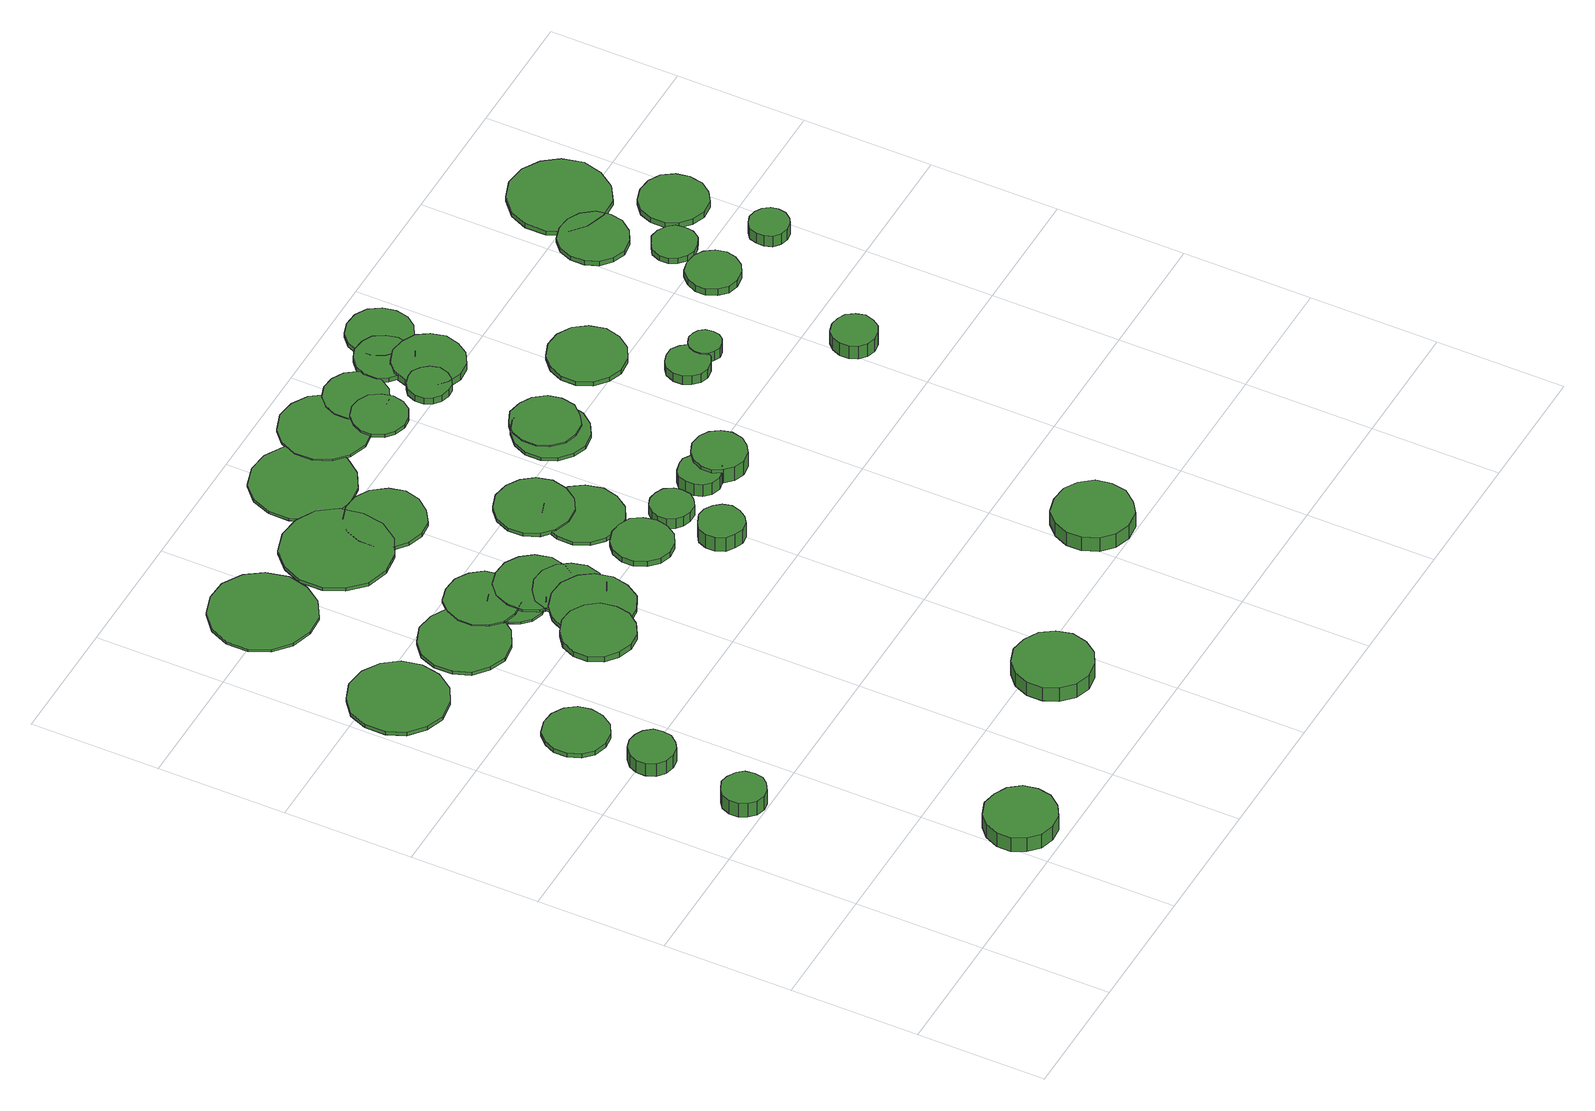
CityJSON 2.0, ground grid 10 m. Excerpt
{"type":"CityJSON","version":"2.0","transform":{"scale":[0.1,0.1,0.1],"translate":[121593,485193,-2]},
"CityObjects":{
"tree1":{"type":"SolitaryVegetationObject","attributes":{"function":"something"},"geometry":[{"type":"MultiSurface","lod":"1","boundaries":[[[0,1,2,3,4,5,6,7,8,9,10,11,12,13,14]],[[15,16,17,18,19,20,21,22,23,24,25,26,27,28,29]],[[0,29,28,1]],[[1,28,27,2]],[[2,27,26,3]],[[3,26,25,4]],[[4,25,24,5]],[[5,24,23,6]],[[6,23,22,7]],[[7,22,21,8]],[[8,21,20,9]],[[9,20,19,10]],[[10,19,18,11]],[[11,18,17,12]],[[12,17,16,13]],[[13,16,15,14]],[[14,15,29,0]]]}]},
"tree2":{"type":"SolitaryVegetationObject","attributes":{"function":"something"},"geometry":[{"type":"MultiSurface","lod":"1","boundaries":[[[30,31,32,33,34,35,36,37,38,39,40,41,42,43,44]],[[45,46,47,48,49,50,51,52,53,54,55,56,57,58,59]],[[30,59,58,31]],[[31,58,57,32]],[[32,57,56,33]],[[33,56,55,34]],[[34,55,54,35]],[[35,54,53,36]],[[36,53,52,37]],[[37,52,51,38]],[[38,51,50,39]],[[39,50,49,40]],[[40,49,48,41]],[[41,48,47,42]],[[42,47,46,43]],[[43,46,45,44]],[[44,45,59,30]]]}]},
"tree3":{"type":"SolitaryVegetationObject","attributes":{"function":"something"},"geometry":[{"type":"MultiSurface","lod":"1","boundaries":[[[60,61,62,63,64,65,66,67,68,69,70,71,72,73,74]],[[75,76,77,78,79,80,81,82,83,84,85,86,87,88,89]],[[60,89,88,61]],[[61,88,87,62]],[[62,87,86,63]],[[63,86,85,64]],[[64,85,84,65]],[[65,84,83,66]],[[66,83,82,67]],[[67,82,81,68]],[[68,81,80,69]],[[69,80,79,70]],[[70,79,78,71]],[[71,78,77,72]],[[72,77,76,73]],[[73,76,75,74]],[[74,75,89,60]]]}]},
"tree4":{"type":"SolitaryVegetationObject","attributes":{"function":"something"},"geometry":[{"type":"MultiSurface","lod":"1","boundaries":[[[90,91,92,93,94,95,96,97,98,99,100,101,102,103,104]],[[105,106,107,108,109,110,111,112,113,114,115,116,117,118,119]],[[90,119,118,91]],[[91,118,117,92]],[[92,117,116,93]],[[93,116,115,94]],[[94,115,114,95]],[[95,114,113,96]],[[96,113,112,97]],[[97,112,111,98]],[[98,111,110,99]],[[99,110,109,100]],[[100,109,108,101]],[[101,108,107,102]],[[102,107,106,103]],[[103,106,105,104]],[[104,105,119,90]]]}]},
"tree5":{"type":"SolitaryVegetationObject","attributes":{"function":"something"},"geometry":[{"type":"MultiSurface","lod":"1","boundaries":[[[120,121,122,123,124,125,126,127,128,129,130,131,132,133,134]],[[135,136,137,138,139,140,141,142,143,144,145,146,147,148,149]],[[120,149,148,121]],[[121,148,147,122]],[[122,147,146,123]],[[123,146,145,124]],[[124,145,144,125]],[[125,144,143,126]],[[126,143,142,127]],[[127,142,141,128]],[[128,141,140,129]],[[129,140,139,130]],[[130,139,138,131]],[[131,138,137,132]],[[132,137,136,133]],[[133,136,135,134]],[[134,135,149,120]]]}]},
"tree6":{"type":"SolitaryVegetationObject","attributes":{"function":"something"},"geometry":[{"type":"MultiSurface","lod":"1","boundaries":[[[150,151,152,153,154,155,156,157,158,159,160,161,162,163,164]],[[165,166,167,168,169,170,171,172,173,174,175,176,177,178,179]],[[150,179,178,151]],[[151,178,177,152]],[[152,177,176,153]],[[153,176,175,154]],[[154,175,174,155]],[[155,174,173,156]],[[156,173,172,157]],[[157,172,171,158]],[[158,171,170,159]],[[159,170,169,160]],[[160,169,168,161]],[[161,168,167,162]],[[162,167,166,163]],[[163,166,165,164]],[[164,165,179,150]]]}]},
"tree7":{"type":"SolitaryVegetationObject","attributes":{"function":"something"},"geometry":[{"type":"MultiSurface","lod":"1","boundaries":[[[180,181,182,183,184,185,186,187,188,189,190,191,192,193,194]],[[195,196,197,198,199,200,201,202,203,204,205,206,207,208,209]],[[180,209,208,181]],[[181,208,207,182]],[[182,207,206,183]],[[183,206,205,184]],[[184,205,204,185]],[[185,204,203,186]],[[186,203,202,187]],[[187,202,201,188]],[[188,201,200,189]],[[189,200,199,190]],[[190,199,198,191]],[[191,198,197,192]],[[192,197,196,193]],[[193,196,195,194]],[[194,195,209,180]]]}]},
"tree8":{"type":"SolitaryVegetationObject","attributes":{"function":"something"},"geometry":[{"type":"MultiSurface","lod":"1","boundaries":[[[210,211,212,213,214,215,216,217,218,219,220,221,222,223,224]],[[225,226,227,228,229,230,231,232,233,234,235,236,237,238,239]],[[210,239,238,211]],[[211,238,237,212]],[[212,237,236,213]],[[213,236,235,214]],[[214,235,234,215]],[[215,234,233,216]],[[216,233,232,217]],[[217,232,231,218]],[[218,231,230,219]],[[219,230,229,220]],[[220,229,228,221]],[[221,228,227,222]],[[222,227,226,223]],[[223,226,225,224]],[[224,225,239,210]]]}]},
"tree9":{"type":"SolitaryVegetationObject","attributes":{"function":"something"},"geometry":[{"type":"MultiSurface","lod":"1","boundaries":[[[240,241,242,243,244,245,246,247,248,249,250,251,252,253,254]],[[255,256,257,258,259,260,261,262,263,264,265,266,267,268,269]],[[240,269,268,241]],[[241,268,267,242]],[[242,267,266,243]],[[243,266,265,244]],[[244,265,264,245]],[[245,264,263,246]],[[246,263,262,247]],[[247,262,261,248]],[[248,261,260,249]],[[249,260,259,250]],[[250,259,258,251]],[[251,258,257,252]],[[252,257,256,253]],[[253,256,255,254]],[[254,255,269,240]]]}]},
"tree10":{"type":"SolitaryVegetationObject","attributes":{"function":"something"},"geometry":[{"type":"MultiSurface","lod":"1","boundaries":[[[270,271,272,273,274,275,276,277,278,279,280,281,282,283,284]],[[285,286,287,288,289,290,291,292,293,294,295,296,297,298,299]],[[270,299,298,271]],[[271,298,297,272]],[[272,297,296,273]],[[273,296,295,274]],[[274,295,294,275]],[[275,294,293,276]],[[276,293,292,277]],[[277,292,291,278]],[[278,291,290,279]],[[279,290,289,280]],[[280,289,288,281]],[[281,288,287,282]],[[282,287,286,283]],[[283,286,285,284]],[[284,285,299,270]]]}]},
"tree11":{"type":"SolitaryVegetationObject","attributes":{"function":"something"},"geometry":[{"type":"MultiSurface","lod":"1","boundaries":[[[300,301,302,303,304,305,306,307,308,309,310,311,312,313,314]],[[315,316,317,318,319,320,321,322,323,324,325,326,327,328,329]],[[300,329,328,301]],[[301,328,327,302]],[[302,327,326,303]],[[303,326,325,304]],[[304,325,324,305]],[[305,324,323,306]],[[306,323,322,307]],[[307,322,321,308]],[[308,321,320,309]],[[309,320,319,310]],[[310,319,318,311]],[[311,318,317,312]],[[312,317,316,313]],[[313,316,315,314]],[[314,315,329,300]]]}]},
"tree12":{"type":"SolitaryVegetationObject","attributes":{"function":"something"},"geometry":[{"type":"MultiSurface","lod":"1","boundaries":[[[330,331,332,333,334,335,336,337,338,339,340,341,342,343,344]],[[345,346,347,348,349,350,351,352,353,354,355,356,357,358,359]],[[330,359,358,331]],[[331,358,357,332]],[[332,357,356,333]],[[333,356,355,334]],[[334,355,354,335]],[[335,354,353,336]],[[336,353,352,337]],[[337,352,351,338]],[[338,351,350,339]],[[339,350,349,340]],[[340,349,348,341]],[[341,348,347,342]],[[342,347,346,343]],[[343,346,345,344]],[[344,345,359,330]]]}]},
"tree13":{"type":"SolitaryVegetationObject","attributes":{"function":"something"},"geometry":[{"type":"MultiSurface","lod":"1","boundaries":[[[360,361,362,363,364,365,366,367,368,369,370,371,372,373,374]],[[375,376,377,378,379,380,381,382,383,384,385,386,387,388,389]],[[360,389,388,361]],[[361,388,387,362]],[[362,387,386,363]],[[363,386,385,364]],[[364,385,384,365]],[[365,384,383,366]],[[366,383,382,367]],[[367,382,381,368]],[[368,381,380,369]],[[369,380,379,370]],[[370,379,378,371]],[[371,378,377,372]],[[372,377,376,373]],[[373,376,375,374]],[[374,375,389,360]]]}]},
"tree14":{"type":"SolitaryVegetationObject","attributes":{"function":"something"},"geometry":[{"type":"MultiSurface","lod":"1","boundaries":[[[390,391,392,393,394,395,396,397,398,399,400,401,402,403,404]],[[405,406,407,408,409,410,411,412,413,414,415,416,417,418,419]],[[390,419,418,391]],[[391,418,417,392]],[[392,417,416,393]],[[393,416,415,394]],[[394,415,414,395]],[[395,414,413,396]],[[396,413,412,397]],[[397,412,411,398]],[[398,411,410,399]],[[399,410,409,400]],[[400,409,408,401]],[[401,408,407,402]],[[402,407,406,403]],[[403,406,405,404]],[[404,405,419,390]]]}]},
"tree15":{"type":"SolitaryVegetationObject","attributes":{"function":"something"},"geometry":[{"type":"MultiSurface","lod":"1","boundaries":[[[420,421,422,423,424,425,426,427,428,429,430,431,432,433,434]],[[435,436,437,438,439,440,441,442,443,444,445,446,447,448,449]],[[420,449,448,421]],[[421,448,447,422]],[[422,447,446,423]],[[423,446,445,424]],[[424,445,444,425]],[[425,444,443,426]],[[426,443,442,427]],[[427,442,441,428]],[[428,441,440,429]],[[429,440,439,430]],[[430,439,438,431]],[[431,438,437,432]],[[432,437,436,433]],[[433,436,435,434]],[[434,435,449,420]]]}]},
"tree16":{"type":"SolitaryVegetationObject","attributes":{"function":"something"},"geometry":[{"type":"MultiSurface","lod":"1","boundaries":[[[450,451,452,453,454,455,456,457,458,459,460,461,462,463,464]],[[465,466,467,468,469,470,471,472,473,474,475,476,477,478,479]],[[450,479,478,451]],[[451,478,477,452]],[[452,477,476,453]],[[453,476,475,454]],[[454,475,474,455]],[[455,474,473,456]],[[456,473,472,457]],[[457,472,471,458]],[[458,471,470,459]],[[459,470,469,460]],[[460,469,468,461]],[[461,468,467,462]],[[462,467,466,463]],[[463,466,465,464]],[[464,465,479,450]]]}]},
"tree17":{"type":"SolitaryVegetationObject","attributes":{"function":"something"},"geometry":[{"type":"MultiSurface","lod":"1","boundaries":[[[480,481,482,483,484,485,486,487,488,489,490,491,492,493,494]],[[495,496,497,498,499,500,501,502,503,504,505,506,507,508,509]],[[480,509,508,481]],[[481,508,507,482]],[[482,507,506,483]],[[483,506,505,484]],[[484,505,504,485]],[[485,504,503,486]],[[486,503,502,487]],[[487,502,501,488]],[[488,501,500,489]],[[489,500,499,490]],[[490,499,498,491]],[[491,498,497,492]],[[492,497,496,493]],[[493,496,495,494]],[[494,495,509,480]]]}]},
"tree18":{"type":"SolitaryVegetationObject","attributes":{"function":"something"},"geometry":[{"type":"MultiSurface","lod":"1","boundaries":[[[510,511,512,513,514,515,516,517,518,519,520,521,522,523,524]],[[525,526,527,528,529,530,531,532,533,534,535,536,537,538,539]],[[510,539,538,511]],[[511,538,537,512]],[[512,537,536,513]],[[513,536,535,514]],[[514,535,534,515]],[[515,534,533,516]],[[516,533,532,517]],[[517,532,531,518]],[[518,531,530,519]],[[519,530,529,520]],[[520,529,528,521]],[[521,528,527,522]],[[522,527,526,523]],[[523,526,525,524]],[[524,525,539,510]]]}]},
"tree19":{"type":"SolitaryVegetationObject","attributes":{"function":"something"},"geometry":[{"type":"MultiSurface","lod":"1","boundaries":[[[540,541,542,543,544,545,546,547,548,549,550,551,552,553,554]],[[555,556,557,558,559,560,561,562,563,564,565,566,567,568,569]],[[540,569,568,541]],[[541,568,567,542]],[[542,567,566,543]],[[543,566,565,544]],[[544,565,564,545]],[[545,564,563,546]],[[546,563,562,547]],[[547,562,561,548]],[[548,561,560,549]],[[549,560,559,550]],[[550,559,558,551]],[[551,558,557,552]],[[552,557,556,553]],[[553,556,555,554]],[[554,555,569,540]]]}]},
"tree20":{"type":"SolitaryVegetationObject","attributes":{"function":"something"},"geometry":[{"type":"MultiSurface","lod":"1","boundaries":[[[570,571,572,573,574,575,576,577,578,579,580,581,582,583,584]],[[585,586,587,588,589,590,591,592,593,594,595,596,597,598,599]],[[570,599,598,571]],[[571,598,597,572]],[[572,597,596,573]],[[573,596,595,574]],[[574,595,594,575]],[[575,594,593,576]],[[576,593,592,577]],[[577,592,591,578]],[[578,591,590,579]],[[579,590,589,580]],[[580,589,588,581]],[[581,588,587,582]],[[582,587,586,583]],[[583,586,585,584]],[[584,585,599,570]]]}]},
"tree21":{"type":"SolitaryVegetationObject","attributes":{"function":"something"},"geometry":[{"type":"MultiSurface","lod":"1","boundaries":[[[600,601,602,603,604,605,606,607,608,609,610,611,612,613,614]],[[615,616,617,618,619,620,621,622,623,624,625,626,627,628,629]],[[600,629,628,601]],[[601,628,627,602]],[[602,627,626,603]],[[603,626,625,604]],[[604,625,624,605]],[[605,624,623,606]],[[606,623,622,607]],[[607,622,621,608]],[[608,621,620,609]],[[609,620,619,610]],[[610,619,618,611]],[[611,618,617,612]],[[612,617,616,613]],[[613,616,615,614]],[[614,615,629,600]]]}]},
"tree22":{"type":"SolitaryVegetationObject","attributes":{"function":"something"},"geometry":[{"type":"MultiSurface","lod":"1","boundaries":[[[630,631,632,633,634,635,636,637,638,639,640,641,642,643,644]],[[645,646,647,648,649,650,651,509,652,653,654,655,656,657,658]],[[630,658,657,631]],[[631,657,656,632]],[[632,656,655,633]],[[633,655,654,634]],[[634,654,653,635]],[[635,653,652,636]],[[636,652,509,637]],[[637,509,651,638]],[[638,651,650,639]],[[639,650,649,640]],[[640,649,648,641]],[[641,648,647,642]],[[642,647,646,643]],[[643,646,645,644]],[[644,645,658,630]]]}]},
"tree23":{"type":"SolitaryVegetationObject","attributes":{"function":"something"},"geometry":[{"type":"MultiSurface","lod":"1","boundaries":[[[659,660,661,662,663,664,665,666,667,668,669,670,671,672,673]],[[674,675,676,677,678,679,680,681,682,683,684,685,686,687,688]],[[659,688,687,660]],[[660,687,686,661]],[[661,686,685,662]],[[662,685,684,663]],[[663,684,683,664]],[[664,683,682,665]],[[665,682,681,666]],[[666,681,680,667]],[[667,680,679,668]],[[668,679,678,669]],[[669,678,677,670]],[[670,677,676,671]],[[671,676,675,672]],[[672,675,674,673]],[[673,674,688,659]]]}]},
"tree24":{"type":"SolitaryVegetationObject","attributes":{"function":"something"},"geometry":[{"type":"MultiSurface","lod":"1","boundaries":[[[689,690,691,692,693,694,695,696,697,698,699,700,701,702,703]],[[704,705,706,707,708,709,710,711,712,713,714,715,716,717,718]],[[689,718,717,690]],[[690,717,716,691]],[[691,716,715,692]],[[692,715,714,693]],[[693,714,713,694]],[[694,713,712,695]],[[695,712,711,696]],[[696,711,710,697]],[[697,710,709,698]],[[698,709,708,699]],[[699,708,707,700]],[[700,707,706,701]],[[701,706,705,702]],[[702,705,704,703]],[[703,704,718,689]]]}]},
"tree25":{"type":"SolitaryVegetationObject","attributes":{"function":"something"},"geometry":[{"type":"MultiSurface","lod":"1","boundaries":[[[719,720,721,722,723,724,725,726,727,728,729,730,731,732,733]],[[734,735,736,737,738,739,740,741,742,743,744,745,746,747,748]],[[719,748,747,720]],[[720,747,746,721]],[[721,746,745,722]],[[722,745,744,723]],[[723,744,743,724]],[[724,743,742,725]],[[725,742,741,726]],[[726,741,740,727]],[[727,740,739,728]],[[728,739,738,729]],[[729,738,737,730]],[[730,737,736,731]],[[731,736,735,732]],[[732,735,734,733]],[[733,734,748,719]]]}]},
"tree26":{"type":"SolitaryVegetationObject","attributes":{"function":"something"},"geometry":[{"type":"MultiSurface","lod":"1","boundaries":[[[749,750,751,752,753,754,755,756,757,758,759,760,761,762,763]],[[764,765,766,767,768,769,770,771,772,773,774,775,776,777,778]],[[749,778,777,750]],[[750,777,776,751]],[[751,776,775,752]],[[752,775,774,753]],[[753,774,773,754]],[[754,773,772,755]],[[755,772,771,756]],[[756,771,770,757]],[[757,770,769,758]],[[758,769,768,759]],[[759,768,767,760]],[[760,767,766,761]],[[761,766,765,762]],[[762,765,764,763]],[[763,764,778,749]]]}]},
"tree27":{"type":"SolitaryVegetationObject","attributes":{"function":"something"},"geometry":[{"type":"MultiSurface","lod":"1","boundaries":[[[779,780,781,782,783,784,785,786,787,788,789,790,791,792,793]],[[794,795,796,797,798,799,800,801,802,803,804,805,806,807,808]],[[779,808,807,780]],[[780,807,806,781]],[[781,806,805,782]],[[782,805,804,783]],[[783,804,803,784]],[[784,803,802,785]],[[785,802,801,786]],[[786,801,800,787]],[[787,800,799,788]],[[788,799,798,789]],[[789,798,797,790]],[[790,797,796,791]],[[791,796,795,792]],[[792,795,794,793]],[[793,794,808,779]]]}]},
"tree28":{"type":"SolitaryVegetationObject","attributes":{"function":"something"},"geometry":[{"type":"MultiSurface","lod":"1","boundaries":[[[809,810,811,812,813,814,815,816,817,818,819,820,821,822,823]],[[824,825,826,827,828,829,830,831,832,833,834,835,836,837,838]],[[809,838,837,810]],[[810,837,836,811]],[[811,836,835,812]],[[812,835,834,813]],[[813,834,833,814]],[[814,833,832,815]],[[815,832,831,816]],[[816,831,830,817]],[[817,830,829,818]],[[818,829,828,819]],[[819,828,827,820]],[[820,827,826,821]],[[821,826,825,822]],[[822,825,824,823]],[[823,824,838,809]]]}]},
"tree29":{"type":"SolitaryVegetationObject","attributes":{"function":"something"},"geometry":[{"type":"MultiSurface","lod":"1","boundaries":[[[839,840,841,842,843,844,845,846,847,848,849,850,851,852,853]],[[854,855,856,857,858,859,860,861,862,863,864,865,866,867,868]],[[839,868,867,840]],[[840,867,866,841]],[[841,866,865,842]],[[842,865,864,843]],[[843,864,863,844]],[[844,863,862,845]],[[845,862,861,846]],[[846,861,860,847]],[[847,860,859,848]],[[848,859,858,849]],[[849,858,857,850]],[[850,857,856,851]],[[851,856,855,852]],[[852,855,854,853]],[[853,854,868,839]]]}]},
"tree30":{"type":"SolitaryVegetationObject","attributes":{"function":"something"},"geometry":[{"type":"MultiSurface","lod":"1","boundaries":[[[869,870,871,872,873,874,875,876,877,878,879,880,881,882,883]],[[884,885,886,887,888,889,890,891,892,893,894,895,896,897,898]],[[869,898,897,870]],[[870,897,896,871]],[[871,896,895,872]],[[872,895,894,873]],[[873,894,893,874]],[[874,893,892,875]],[[875,892,891,876]],[[876,891,890,877]],[[877,890,889,878]],[[878,889,888,879]],[[879,888,887,880]],[[880,887,886,881]],[[881,886,885,882]],[[882,885,884,883]],[[883,884,898,869]]]}]},
"tree31":{"type":"SolitaryVegetationObject","attributes":{"function":"something"},"geometry":[{"type":"MultiSurface","lod":"1","boundaries":[[[899,900,901,902,903,904,905,906,907,908,909,910,911,912,913]],[[914,915,916,917,918,919,920,921,922,923,924,925,926,927,928]],[[899,928,927,900]],[[900,927,926,901]],[[901,926,925,902]],[[902,925,924,903]],[[903,924,923,904]],[[904,923,922,905]],[[905,922,921,906]],[[906,921,920,907]],[[907,920,919,908]],[[908,919,918,909]],[[909,918,917,910]],[[910,917,916,911]],[[911,916,915,912]],[[912,915,914,913]],[[913,914,928,899]]]}]},
"tree32":{"type":"SolitaryVegetationObject","attributes":{"function":"something"},"geometry":[{"type":"MultiSurface","lod":"1","boundaries":[[[929,930,931,932,933,934,935,936,937,938,939,940,941,942,943]],[[944,945,946,947,948,949,950,951,952,953,954,955,956,957,958]],[[929,958,957,930]],[[930,957,956,931]],[[931,956,955,932]],[[932,955,954,933]],[[933,954,953,934]],[[934,953,952,935]],[[935,952,951,936]],[[936,951,950,937]],[[937,950,949,938]],[[938,949,948,939]],[[939,948,947,940]],[[940,947,946,941]],[[941,946,945,942]],[[942,945,944,943]],[[943,944,958,929]]]}]},
"tree33":{"type":"SolitaryVegetationObject","attributes":{"function":"something"},"geometry":[{"type":"MultiSurface","lod":"1","boundaries":[[[959,960,961,962,963,964,965,966,967,968,969,970,971,972,973]],[[974,975,976,977,978,979,980,981,982,983,984,985,986,987,988]],[[959,988,987,960]],[[960,987,986,961]],[[961,986,985,962]],[[962,985,984,963]],[[963,984,983,964]],[[964,983,982,965]],[[965,982,981,966]],[[966,981,980,967]],[[967,980,979,968]],[[968,979,978,969]],[[969,978,977,970]],[[970,977,976,971]],[[971,976,975,972]],[[972,975,974,973]],[[973,974,988,959]]]}]},
"tree34":{"type":"SolitaryVegetationObject","attributes":{"function":"something"},"geometry":[{"type":"MultiSurface","lod":"1","boundaries":[[[989,990,991,992,993,994,995,996,997,998,999,1000,1001,1002,1003]],[[1004,1005,1006,1007,1008,1009,1010,1011,1012,1013,1014,1015,1016,1017,1018]],[[989,1018,1017,990]],[[990,1017,1016,991]],[[991,1016,1015,992]],[[992,1015,1014,993]],[[993,1014,1013,994]],[[994,1013,1012,995]],[[995,1012,1011,996]],[[996,1011,1010,997]],[[997,1010,1009,998]],[[998,1009,1008,999]],[[999,1008,1007,1000]],[[1000,1007,1006,1001]],[[1001,1006,1005,1002]],[[1002,1005,1004,1003]],[[1003,1004,1018,989]]]}]},
"tree35":{"type":"SolitaryVegetationObject","attributes":{"function":"something"},"geometry":[{"type":"MultiSurface","lod":"1","boundaries":[[[1019,1020,1021,1022,1023,1024,1025,1026,1027,1028,1029,1030,1031,1032,1033]],[[1034,1035,1036,1037,1038,1039,1040,1041,1042,1043,1044,1045,1046,1047,1048]],[[1019,1048,1047,1020]],[[1020,1047,1046,1021]],[[1021,1046,1045,1022]],[[1022,1045,1044,1023]],[[1023,1044,1043,1024]],[[1024,1043,1042,1025]],[[1025,1042,1041,1026]],[[1026,1041,1040,1027]],[[1027,1040,1039,1028]],[[1028,1039,1038,1029]],[[1029,1038,1037,1030]],[[1030,1037,1036,1031]],[[1031,1036,1035,1032]],[[1032,1035,1034,1033]],[[1033,1034,1048,1019]]]}]},
"tree36":{"type":"SolitaryVegetationObject","attributes":{"function":"something"},"geometry":[{"type":"MultiSurface","lod":"1","boundaries":[[[1049,1050,1051,1052,1053,1054,1055,1056,1057,1058,1059,1060,1061,1062,1063]],[[1064,1065,1066,1067,1068,1069,1070,1071,1072,1073,1074,1075,1076,1077,1078]],[[1049,1078,1077,1050]],[[1050,1077,1076,1051]],[[1051,1076,1075,1052]],[[1052,1075,1074,1053]],[[1053,1074,1073,1054]],[[1054,1073,1072,1055]],[[1055,1072,1071,1056]],[[1056,1071,1070,1057]],[[1057,1070,1069,1058]],[[1058,1069,1068,1059]],[[1059,1068,1067,1060]],[[1060,1067,1066,1061]],[[1061,1066,1065,1062]],[[1062,1065,1064,1063]],[[1063,1064,1078,1049]]]}]},
"tree37":{"type":"SolitaryVegetationObject","attributes":{"function":"something"},"geometry":[{"type":"MultiSurface","lod":"1","boundaries":[[[1079,1080,1081,1082,1083,1084,1085,1086,1087,1088,1089,1090,1091,1092,1093]],[[1094,1095,1096,1097,1098,1099,1100,1101,1102,1103,1104,1105,1106,1107,1108]],[[1079,1108,1107,1080]],[[1080,1107,1106,1081]],[[1081,1106,1105,1082]],[[1082,1105,1104,1083]],[[1083,1104,1103,1084]],[[1084,1103,1102,1085]],[[1085,1102,1101,1086]],[[1086,1101,1100,1087]],[[1087,1100,1099,1088]],[[1088,1099,1098,1089]],[[1089,1098,1097,1090]],[[1090,1097,1096,1091]],[[1091,1096,1095,1092]],[[1092,1095,1094,1093]],[[1093,1094,1108,1079]]]}]},
"tree38":{"type":"SolitaryVegetationObject","attributes":{"function":"something"},"geometry":[{"type":"MultiSurface","lod":"1","boundaries":[[[1109,1110,1111,1112,1113,1114,1115,1116,1117,1118,1119,1120,1121,1122,1123]],[[1124,1125,1126,1127,1128,1129,1130,1131,1132,1133,1134,1135,1136,1137,1138]],[[1109,1138,1137,1110]],[[1110,1137,1136,1111]],[[1111,1136,1135,1112]],[[1112,1135,1134,1113]],[[1113,1134,1133,1114]],[[1114,1133,1132,1115]],[[1115,1132,1131,1116]],[[1116,1131,1130,1117]],[[1117,1130,1129,1118]],[[1118,1129,1128,1119]],[[1119,1128,1127,1120]],[[1120,1127,1126,1121]],[[1121,1126,1125,1122]],[[1122,1125,1124,1123]],[[1123,1124,1138,1109]]]}]},
"tree39":{"type":"SolitaryVegetationObject","attributes":{"function":"something"},"geometry":[{"type":"MultiSurface","lod":"1","boundaries":[[[1139,1140,1141,1142,1143,1144,1145,1146,1147,1148,1149,1150,1151,1152,1153]],[[1154,1155,1156,1157,1158,1159,1160,1161,1162,1163,1164,1165,1166,1167,1168]],[[1139,1168,1167,1140]],[[1140,1167,1166,1141]],[[1141,1166,1165,1142]],[[1142,1165,1164,1143]],[[1143,1164,1163,1144]],[[1144,1163,1162,1145]],[[1145,1162,1161,1146]],[[1146,1161,1160,1147]],[[1147,1160,1159,1148]],[[1148,1159,1158,1149]],[[1149,1158,1157,1150]],[[1150,1157,1156,1151]],[[1151,1156,1155,1152]],[[1152,1155,1154,1153]],[[1153,1154,1168,1139]]]}]},
"tree40":{"type":"SolitaryVegetationObject","attributes":{"function":"something"},"geometry":[{"type":"MultiSurface","lod":"1","boundaries":[[[1169,1170,1171,1172,1173,1174,1175,1176,1177,1178,1179,1180,1181,1182,1183]],[[1184,1185,1186,1187,1188,1189,1190,1191,1192,1193,1194,1195,1196,1197,1198]],[[1169,1198,1197,1170]],[[1170,1197,1196,1171]],[[1171,1196,1195,1172]],[[1172,1195,1194,1173]],[[1173,1194,1193,1174]],[[1174,1193,1192,1175]],[[1175,1192,1191,1176]],[[1176,1191,1190,1177]],[[1177,1190,1189,1178]],[[1178,1189,1188,1179]],[[1179,1188,1187,1180]],[[1180,1187,1186,1181]],[[1181,1186,1185,1182]],[[1182,1185,1184,1183]],[[1183,1184,1198,1169]]]}]},
"tree41":{"type":"SolitaryVegetationObject","attributes":{"function":"something"},"geometry":[{"type":"MultiSurface","lod":"1","boundaries":[[[1199,1200,1201,1202,1203,1204,1205,1206,1207,1208,1209,1210,1211,1212,1213]],[[1214,1215,1216,1217,1218,1219,1220,1221,1222,1223,1224,1225,1226,1227,1228]],[[1199,1228,1227,1200]],[[1200,1227,1226,1201]],[[1201,1226,1225,1202]],[[1202,1225,1224,1203]],[[1203,1224,1223,1204]],[[1204,1223,1222,1205]],[[1205,1222,1221,1206]],[[1206,1221,1220,1207]],[[1207,1220,1219,1208]],[[1208,1219,1218,1209]],[[1209,1218,1217,1210]],[[1210,1217,1216,1211]],[[1211,1216,1215,1212]],[[1212,1215,1214,1213]],[[1213,1214,1228,1199]]]}]},
"tree42":{"type":"SolitaryVegetationObject","attributes":{"function":"something"},"geometry":[{"type":"MultiSurface","lod":"1","boundaries":[[[1229,1230,1231,1232,1233,1234,1235,1236,1237,1238,1239,1240,1241,1242,1243]],[[1244,1245,1246,1247,1248,1249,1250,1251,1252,1253,1254,1255,1256,1257,1258]],[[1229,1258,1257,1230]],[[1230,1257,1256,1231]],[[1231,1256,1255,1232]],[[1232,1255,1254,1233]],[[1233,1254,1253,1234]],[[1234,1253,1252,1235]],[[1235,1252,1251,1236]],[[1236,1251,1250,1237]],[[1237,1250,1249,1238]],[[1238,1249,1248,1239]],[[1239,1248,1247,1240]],[[1240,1247,1246,1241]],[[1241,1246,1245,1242]],[[1242,1245,1244,1243]],[[1243,1244,1258,1229]]]}]},
"tree43":{"type":"SolitaryVegetationObject","attributes":{"function":"something"},"geometry":[{"type":"MultiSurface","lod":"1","boundaries":[[[1259,1260,1261,1262,1263,1264,1265,1266,1267,1268,1269,1270,1271,1272,1273]],[[1274,1275,1276,1277,1278,1279,1280,1281,1282,1283,1284,1285,1286,1287,1288]],[[1259,1288,1287,1260]],[[1260,1287,1286,1261]],[[1261,1286,1285,1262]],[[1262,1285,1284,1263]],[[1263,1284,1283,1264]],[[1264,1283,1282,1265]],[[1265,1282,1281,1266]],[[1266,1281,1280,1267]],[[1267,1280,1279,1268]],[[1268,1279,1278,1269]],[[1269,1278,1277,1270]],[[1270,1277,1276,1271]],[[1271,1276,1275,1272]],[[1272,1275,1274,1273]],[[1273,1274,1288,1259]]]}]},
"tree44":{"type":"SolitaryVegetationObject","attributes":{"function":"something"},"geometry":[{"type":"MultiSurface","lod":"1","boundaries":[[[1289,1290,1291,1292,1293,1294,1295,1296,1297,1298,1299,1300,1301,1302,1303]],[[1304,1305,1306,1307,1308,1309,1310,1311,1312,1313,1314,1315,1316,1317,1318]],[[1289,1318,1317,1290]],[[1290,1317,1316,1291]],[[1291,1316,1315,1292]],[[1292,1315,1314,1293]],[[1293,1314,1313,1294]],[[1294,1313,1312,1295]],[[1295,1312,1311,1296]],[[1296,1311,1310,1297]],[[1297,1310,1309,1298]],[[1298,1309,1308,1299]],[[1299,1308,1307,1300]],[[1300,1307,1306,1301]],[[1301,1306,1305,1302]],[[1302,1305,1304,1303]],[[1303,1304,1318,1289]]]}]}
},
"vertices":[
[70,216,24],[69,223,24],[65,228,24],[58,232,24],[52,233,24],[45,230,24],[40,226,24],[37,219,24],[37,212,24],[40,206,24],[45,201,24],[52,199,24],[58,200,24],[65,204,24],[69,209,24],[69,209,11],[65,204,11],[58,200,11],[52,199,11],[45,201,11],[40,206,11],[37,212,11],[37,219,11],[40,226,11],[45,230,11],[52,233,11],[58,232,11],[65,228,11],[69,223,11],[70,216,11],
[146,31,25],[144,42,25],[137,51,25],[127,56,25],[116,58,25],[105,54,25],[97,47,25],[92,36,25],[92,25,25],[97,15,25],[105,7,25],[116,4,25],[127,5,25],[137,11,25],[144,20,25],[144,20,12],[137,11,12],[127,5,12],[116,4,12],[105,7,12],[97,15,12],[92,25,12],[92,36,12],[97,47,12],[105,54,12],[116,58,12],[127,56,12],[137,51,12],[144,42,12],[146,31,12],
[81,294,22],[80,301,22],[75,307,22],[69,310,22],[62,311,22],[55,309,22],[49,304,22],[46,297,22],[46,290,22],[49,283,22],[55,278,22],[62,276,22],[69,277,22],[75,281,22],[80,287,22],[80,287,10],[75,281,10],[69,277,10],[62,276,10],[55,278,10],[49,283,10],[46,290,10],[46,297,10],[49,304,10],[55,309,10],[62,311,10],[69,310,10],[75,307,10],[80,301,10],[81,294,10],
[86,353,14],[84,363,14],[78,371,14],[69,376,14],[59,377,14],[49,374,14],[42,367,14],[38,358,14],[38,348,14],[42,338,14],[49,331,14],[59,328,14],[69,329,14],[78,334,14],[84,343,14],[84,343,10],[78,334,10],[69,329,10],[59,328,10],[49,331,10],[42,338,10],[38,348,10],[38,358,10],[42,367,10],[49,374,10],[59,377,10],[69,376,10],[78,371,10],[84,363,10],[86,353,10],
[75,481,11],[72,496,11],[63,508,11],[50,516,11],[34,518,11],[20,513,11],[8,503,11],[2,489,11],[2,473,11],[8,459,11],[20,449,11],[34,444,11],[50,446,11],[63,453,11],[72,466,11],[72,466,8],[63,453,8],[50,446,8],[34,444,8],[20,449,8],[8,459,8],[2,473,8],[2,489,8],[8,503,8],[20,513,8],[34,518,8],[50,516,8],[63,508,8],[72,496,8],[75,481,8],
[147,467,10],[144,481,10],[136,492,10],[123,499,10],[109,501,10],[96,496,10],[85,487,10],[80,474,10],[80,460,10],[85,447,10],[96,438,10],[109,433,10],[123,435,10],[136,442,10],[144,453,10],[144,453,7],[136,442,7],[123,435,7],[109,433,7],[96,438,7],[85,447,7],[80,460,7],[80,474,7],[85,487,7],[96,496,7],[109,501,7],[123,499,7],[136,492,7],[144,481,7],[147,467,7],
[116,607,8],[112,624,8],[103,637,8],[88,646,8],[72,647,8],[56,642,8],[43,631,8],[36,616,8],[36,599,8],[43,584,8],[56,573,8],[72,568,8],[88,569,8],[103,578,8],[112,591,8],[112,591,6],[103,578,6],[88,569,6],[72,568,6],[56,573,6],[43,584,6],[36,599,6],[36,616,6],[43,631,6],[56,642,6],[72,647,6],[88,646,6],[103,637,6],[112,624,6],[116,607,6],
[187,385,15],[185,397,15],[178,406,15],[168,412,15],[157,413,15],[146,409,15],[137,402,15],[132,391,15],[132,380,15],[137,369,15],[146,362,15],[157,358,15],[168,359,15],[178,365,15],[185,374,15],[185,374,10],[178,365,10],[168,359,10],[157,358,10],[146,362,10],[137,369,10],[132,380,10],[132,391,10],[137,402,10],[146,409,10],[157,413,10],[168,412,10],[178,406,10],[185,397,10],[187,385,10],
[299,82,25],[296,94,25],[289,104,25],[278,110,25],[266,112,25],[254,108,25],[245,100,25],[240,88,25],[240,76,25],[245,65,25],[254,56,25],[266,52,25],[278,54,25],[289,60,25],[296,70,25],[296,70,12],[289,60,12],[278,54,12],[266,52,12],[254,56,12],[245,65,12],[240,76,12],[240,88,12],[245,100,12],[254,108,12],[266,112,12],[278,110,12],[289,104,12],[296,94,12],[299,82,12],
[183,474,11],[181,486,11],[174,495,11],[164,501,11],[152,502,11],[141,499,11],[133,491,11],[128,480,11],[128,469,11],[133,458,11],[141,450,11],[152,447,11],[164,448,11],[174,454,11],[181,463,11],[181,463,9],[174,454,9],[164,448,9],[152,447,9],[141,450,9],[133,458,9],[128,469,9],[128,480,9],[133,491,9],[141,499,9],[152,502,9],[164,501,9],[174,495,9],[181,486,9],[183,474,9],
[185,452,10],[183,461,10],[178,468,10],[170,472,10],[162,473,10],[153,470,10],[147,465,10],[143,457,10],[143,448,10],[147,440,10],[153,434,10],[162,431,10],[170,432,10],[178,436,10],[183,444,10],[183,444,8],[178,436,8],[170,432,8],[162,431,8],[153,434,8],[147,440,8],[143,448,8],[143,457,8],[147,465,8],[153,470,8],[162,473,8],[170,472,8],[178,468,8],[183,461,8],[185,452,8],
[215,402,13],[212,415,13],[205,425,13],[193,432,13],[180,433,13],[168,429,13],[158,421,13],[152,409,13],[152,395,13],[158,383,13],[168,375,13],[180,371,13],[193,372,13],[205,378,13],[212,389,13],[212,389,10],[205,378,10],[193,372,10],[180,371,10],[168,375,10],[158,383,10],[152,395,10],[152,409,10],[158,421,10],[168,429,10],[180,433,10],[193,432,10],[205,425,10],[212,415,10],[215,402,10],
[218,424,12],[215,435,12],[209,444,12],[199,450,12],[188,451,12],[178,447,12],[169,440,12],[165,430,12],[165,419,12],[169,408,12],[178,401,12],[188,398,12],[199,399,12],[209,404,12],[215,413,12],[215,413,10],[209,404,10],[199,399,10],[188,398,10],[178,401,10],[169,408,10],[165,419,10],[165,430,10],[169,440,10],[178,447,10],[188,451,10],[199,450,10],[209,444,10],[215,435,10],[218,424,10],
[214,450,12],[211,462,12],[204,471,12],[194,477,12],[182,478,12],[171,475,12],[162,467,12],[157,456,12],[157,444,12],[162,433,12],[171,425,12],[182,421,12],[194,422,12],[204,428,12],[211,438,12],[211,438,9],[204,428,9],[194,422,9],[182,421,9],[171,425,9],[162,433,9],[157,444,9],[157,456,9],[162,467,9],[171,475,9],[182,478,9],[194,477,9],[204,471,9],[211,462,9],[214,450,9],
[193,588,13],[190,605,13],[180,619,13],[165,627,13],[148,629,13],[131,624,13],[119,612,13],[112,597,13],[112,579,13],[119,564,13],[131,552,13],[148,547,13],[165,549,13],[180,557,13],[190,571,13],[190,571,10],[180,557,10],[165,549,10],[148,547,10],[131,552,10],[119,564,10],[112,579,10],[112,597,10],[119,612,10],[131,624,10],[148,629,10],[165,627,10],[180,619,10],[190,605,10],[193,588,10],
[227,572,13],[224,584,13],[216,595,13],[205,601,13],[193,602,13],[181,598,13],[171,590,13],[166,578,13],[166,566,13],[171,554,13],[181,546,13],[193,542,13],[205,543,13],[216,550,13],[224,560,13],[224,560,10],[216,550,10],[205,543,10],[193,542,10],[181,546,10],[171,554,10],[166,566,10],[166,578,10],[171,590,10],[181,598,10],[193,602,10],[205,601,10],[216,595,10],[224,584,10],[227,572,10],
[279,400,15],[277,410,15],[272,418,15],[263,422,15],[254,423,15],[245,420,15],[238,414,15],[234,405,15],[234,396,15],[238,387,15],[245,380,15],[254,377,15],[263,378,15],[272,383,15],[277,391,15],[277,391,10],[272,383,10],[263,378,10],[254,377,10],[245,380,10],[238,387,10],[234,396,10],[234,405,10],[238,414,10],[245,420,10],[254,423,10],[263,422,10],[272,418,10],[277,410,10],[279,400,10],
[307,355,25],[305,362,25],[301,367,25],[295,371,25],[288,372,25],[281,369,25],[275,365,25],[272,358,25],[272,351,25],[275,344,25],[281,340,25],[288,337,25],[295,338,25],[301,342,25],[305,348,25],[305,348,12],[301,342,12],[295,338,12],[288,337,12],[281,340,12],[275,344,12],[272,351,12],[272,358,12],[275,365,12],[281,369,12],[288,372,12],[295,371,12],[301,367,12],[305,362,12],[307,355,12],
[245,642,9],[242,658,9],[232,671,9],[218,679,9],[202,681,9],[186,676,9],[174,665,9],[168,650,9],[168,634,9],[174,619,9],[186,608,9],[202,603,9],[218,605,9],[232,613,9],[242,626,9],[242,626,7],[232,613,7],[218,605,7],[202,603,7],[186,608,7],[174,619,7],[168,634,7],[168,650,7],[174,665,7],[186,676,7],[202,681,7],[218,679,7],[232,671,7],[242,658,7],[245,642,7],
[294,450,12],[291,463,12],[284,473,12],[273,479,12],[261,480,12],[249,476,12],[240,468,12],[235,457,12],[235,444,12],[240,433,12],[249,425,12],[261,421,12],[273,422,12],[284,428,12],[291,438,12],[291,438,9],[284,428,9],[273,422,9],[261,421,9],[249,425,9],[240,433,9],[235,444,9],[235,457,9],[240,468,9],[249,476,9],[261,480,9],[273,479,9],[284,473,9],[291,463,9],[294,450,9],
[284,485,13],[281,497,13],[274,506,13],[264,512,13],[252,514,13],[240,510,13],[231,502,13],[226,491,13],[226,479,13],[231,468,13],[240,460,13],[252,456,13],[264,457,13],[274,463,13],[281,473,13],[281,473,10],[274,463,10],[264,457,10],[252,456,10],[240,460,10],[231,468,10],[226,479,10],[226,491,10],[231,502,10],[240,510,10],[252,514,10],[264,512,10],[274,506,10],[281,497,10],[284,485,10],
[311,397,19],[310,403,19],[306,409,19],[300,412,19],[293,413,19],[287,411,19],[282,406,19],[279,400,19],[279,393,19],[282,387,19],[287,383,19],[293,381,19],[300,381,19],[306,385,19],[310,390,19],[310,390,10],[306,385,10],[300,381,10],[293,381,10],[287,383,10],[282,387,10],[279,393,10],[282,406,10],[287,411,10],[293,413,10],[300,412,10],[306,409,10],[310,403,10],[311,397,10],
[349,394,21],[348,401,21],[344,406,21],[338,410,21],[332,410,21],[325,408,21],[320,404,21],[318,398,21],[318,391,21],[320,385,21],[325,380,21],[332,378,21],[338,379,21],[344,382,21],[348,388,21],[348,388,10],[344,382,10],[338,379,10],[332,378,10],[325,380,10],[320,385,10],[318,391,10],[318,398,10],[320,404,10],[325,408,10],[332,410,10],[338,410,10],[344,406,10],[348,401,10],[349,394,10],
[449,128,25],[447,140,25],[439,150,25],[429,156,25],[416,157,25],[404,154,25],[395,145,25],[390,134,25],[390,122,25],[395,110,25],[404,102,25],[416,98,25],[429,99,25],[439,106,25],[447,116,25],[447,116,12],[439,106,12],[429,99,12],[416,98,12],[404,102,12],[395,110,12],[390,122,12],[390,134,12],[395,145,12],[404,154,12],[416,157,12],[429,156,12],[439,150,12],[447,140,12],[449,128,12],
[296,654,10],[293,668,10],[285,679,10],[273,686,10],[259,688,10],[245,683,10],[235,674,10],[229,661,10],[229,647,10],[235,634,10],[245,625,10],[259,620,10],[273,622,10],[285,629,10],[293,640,10],[293,640,8],[285,629,8],[273,622,8],[259,620,8],[245,625,8],[235,634,8],[229,647,8],[229,661,8],[235,674,8],[245,683,8],[259,688,8],[273,686,8],[285,679,8],[293,668,8],[296,654,8],
[375,390,24],[373,398,24],[368,405,24],[361,409,24],[352,410,24],[344,407,24],[338,402,24],[334,394,24],[334,385,24],[338,378,24],[344,372,24],[352,369,24],[361,370,24],[368,375,24],[373,381,24],[373,381,11],[368,375,11],[361,370,11],[352,369,11],[344,372,11],[338,378,11],[334,385,11],[334,394,11],[338,402,11],[344,407,11],[352,410,11],[361,409,11],[368,405,11],[373,398,11],[375,390,11],
[311,625,12],[309,633,12],[304,641,12],[296,645,12],[288,646,12],[279,643,12],[273,637,12],[269,629,12],[269,621,12],[273,612,12],[279,607,12],[288,604,12],[296,605,12],[304,609,12],[309,616,12],[309,616,9],[304,609,9],[296,605,9],[288,604,9],[279,607,9],[273,612,9],[269,621,9],[269,629,9],[273,637,9],[279,643,9],[288,646,9],[296,645,9],[304,641,9],[309,633,9],[311,625,9],
[359,510,12],[356,522,12],[349,531,12],[339,537,12],[327,539,12],[316,535,12],[307,527,12],[302,516,12],[302,504,12],[307,493,12],[316,485,12],[327,481,12],[339,483,12],[349,489,12],[356,498,12],[356,498,9],[349,489,9],[339,483,9],[327,481,9],[316,485,9],[307,493,9],[302,504,9],[302,516,9],[307,527,9],[316,535,9],[327,539,9],[339,537,9],[349,531,9],[356,522,9],[359,510,9],
[362,518,13],[360,528,13],[353,537,13],[344,542,13],[333,544,13],[323,540,13],[315,533,13],[311,523,13],[311,512,13],[315,503,13],[323,495,13],[333,492,13],[344,493,13],[353,499,13],[360,507,13],[360,507,9],[353,499,9],[344,493,9],[333,492,9],[323,495,9],[315,503,9],[311,512,9],[311,523,9],[315,533,9],[323,540,9],[333,544,9],[344,542,9],[353,537,9],[360,528,9],[362,518,9],
[325,649,11],[323,659,11],[317,667,11],[308,672,11],[298,673,11],[289,670,11],[281,663,11],[277,654,11],[277,644,11],[281,635,11],[289,629,11],[298,625,11],[308,626,11],[317,631,11],[323,640,11],[323,640,8],[317,631,8],[308,626,8],[298,625,8],[289,629,8],[281,635,8],[277,644,8],[277,654,8],[281,663,8],[289,670,8],[298,673,8],[308,672,8],[317,667,8],[323,659,8],[325,649,8],
[350,608,14],[348,615,14],[344,620,14],[338,624,14],[332,624,14],[325,622,14],[320,618,14],[317,611,14],[317,604,14],[320,598,14],[325,594,14],[332,592,14],[338,592,14],[344,596,14],[348,601,14],[348,601,8],[344,596,8],[338,592,8],[332,592,8],[325,594,8],[320,598,8],[317,604,8],[317,611,8],[320,618,8],[325,622,8],[332,624,8],[338,624,8],[344,620,8],[348,615,8],[350,608,8],
[366,649,12],[364,658,12],[359,666,12],[351,670,12],[341,671,12],[333,668,12],[326,662,12],[322,654,12],[322,644,12],[326,636,12],[333,630,12],[341,627,12],[351,628,12],[359,632,12],[364,640,12],[364,640,8],[359,632,8],[351,628,8],[341,627,8],[333,630,8],[326,636,8],[322,644,8],[322,654,8],[326,662,8],[333,668,8],[341,671,8],[351,670,8],[359,666,8],[364,658,8],[366,649,8],
[381,619,14],[378,630,14],[372,639,14],[362,644,14],[351,646,14],[340,642,14],[332,635,14],[328,624,14],[328,613,14],[332,603,14],[340,596,14],[351,592,14],[362,593,14],[372,599,14],[378,608,14],[378,608,8],[372,599,8],[362,593,8],[351,592,8],[340,596,8],[332,603,8],[328,613,8],[328,624,8],[332,635,8],[340,642,8],[351,646,8],[362,644,8],[372,639,8],[378,630,8],[381,619,8],
[390,663,12],[388,673,12],[382,682,12],[373,687,12],[362,688,12],[353,685,12],[345,678,12],[341,668,12],[341,658,12],[345,649,12],[353,642,12],[362,639,12],[373,640,12],[382,645,12],[388,653,12],[388,653,8],[382,645,8],[373,640,8],[362,639,8],[353,642,8],[345,649,8],[341,658,8],[341,668,8],[345,678,8],[353,685,8],[362,688,8],[373,687,8],[382,682,8],[388,673,8],[390,663,8],
[440,523,13],[437,535,13],[430,545,13],[419,551,13],[407,552,13],[396,548,13],[387,540,13],[382,529,13],[382,517,13],[387,506,13],[396,498,13],[407,494,13],[419,495,13],[430,501,13],[437,511,13],[437,511,9],[430,501,9],[419,495,9],[407,494,9],[396,498,9],[387,506,9],[382,517,9],[382,529,9],[387,540,9],[396,548,9],[407,552,9],[419,551,9],[430,545,9],[437,535,9],[440,523,9],
[450,455,17],[448,462,17],[444,467,17],[438,471,17],[431,471,17],[425,469,17],[420,465,17],[417,458,17],[417,451,17],[420,445,17],[425,440,17],[431,438,17],[438,439,17],[444,442,17],[448,448,17],[448,448,9],[444,442,9],[438,439,9],[431,438,9],[425,440,9],[420,445,9],[417,451,9],[417,458,9],[420,465,9],[425,469,9],[431,471,9],[438,471,9],[444,467,9],[448,462,9],[450,455,9],
[467,452,18],[466,458,18],[463,462,18],[459,464,18],[454,465,18],[449,463,18],[445,460,18],[443,455,18],[443,450,18],[445,445,18],[449,442,18],[454,440,18],[459,441,18],[463,443,18],[466,447,18],[466,447,9],[463,443,9],[459,441,9],[454,440,9],[449,442,9],[445,445,9],[443,450,9],[443,455,9],[445,460,9],[449,463,9],[454,465,9],[459,464,9],[463,462,9],[466,458,9],[467,452,9],
[526,362,23],[524,369,23],[520,375,23],[514,378,23],[507,379,23],[500,377,23],[495,372,23],[492,365,23],[492,358,23],[495,352,23],[500,347,23],[507,345,23],[514,346,23],[520,349,23],[524,355,23],[524,355,11],[520,349,11],[514,346,11],[507,345,11],[500,347,11],[495,352,11],[492,358,11],[492,365,11],[495,372,11],[500,377,11],[507,379,11],[514,378,11],[520,375,11],[524,369,11],[526,362,11],
[546,482,16],[544,490,16],[539,497,16],[532,501,16],[523,502,16],[515,500,16],[509,494,16],[505,486,16],[505,478,16],[509,470,16],[515,464,16],[523,462,16],[532,463,16],[539,467,16],[544,474,16],[544,474,10],[539,467,10],[532,463,10],[523,462,10],[515,464,10],[509,470,10],[505,478,10],[505,486,10],[509,494,10],[515,500,10],[523,502,10],[532,501,10],[539,497,10],[544,490,10],[546,482,10],
[545,573,14],[543,584,14],[536,593,14],[527,598,14],[516,599,14],[506,596,14],[498,589,14],[494,579,14],[494,568,14],[498,558,14],[506,551,14],[516,547,14],[527,549,14],[536,554,14],[543,563,14],[543,563,10],[536,554,10],[527,549,10],[516,547,10],[506,551,10],[498,558,10],[494,568,10],[494,579,10],[498,589,10],[506,596,10],[516,599,10],[527,598,10],[536,593,10],[543,584,10],[545,573,10],
[556,520,15],[555,527,15],[551,532,15],[544,536,15],[537,537,15],[531,534,15],[525,530,15],[522,523,15],[522,516,15],[525,510,15],[531,505,15],[537,503,15],[544,504,15],[551,507,15],[555,513,15],[555,513,10],[551,507,10],[544,504,10],[537,503,10],[531,505,10],[525,510,10],[522,516,10],[522,523,10],[525,530,10],[531,534,10],[537,537,10],[544,536,10],[551,532,10],[555,527,10],[556,520,10],
[597,467,21],[596,473,21],[592,478,21],[587,481,21],[581,482,21],[575,480,21],[570,476,21],[568,470,21],[568,464,21],[570,458,21],[575,454,21],[581,452,21],[587,453,21],[592,456,21],[596,461,21],[596,461,11],[592,456,11],[587,453,11],[581,452,11],[575,454,11],[570,458,11],[568,464,11],[568,470,11],[570,476,11],[575,480,11],[581,482,11],[587,481,11],[592,478,11],[596,473,11],[597,467,11],
[584,614,14],[580,630,14],[571,642,14],[558,650,14],[542,652,14],[527,647,14],[515,636,14],[509,622,14],[509,606,14],[515,592,14],[527,582,14],[542,577,14],[558,578,14],[571,586,14],[580,599,14],[580,599,10],[571,586,10],[558,578,10],[542,577,10],[527,582,10],[515,592,10],[509,606,10],[509,622,10],[515,636,10],[527,647,10],[542,652,10],[558,650,10],[571,642,10],[580,630,10],[584,614,10],
[604,541,15],[602,551,15],[596,560,15],[587,565,15],[576,566,15],[566,563,15],[558,556,15],[554,546,15],[554,535,15],[558,526,15],[566,519,15],[576,515,15],[587,516,15],[596,522,15],[602,530,15],[602,530,10],[596,522,10],[587,516,10],[576,515,10],[566,519,10],[558,526,10],[554,535,10],[554,546,10],[558,556,10],[566,563,10],[576,566,10],[587,565,10],[596,560,10],[602,551,10],[604,541,10]
]}
